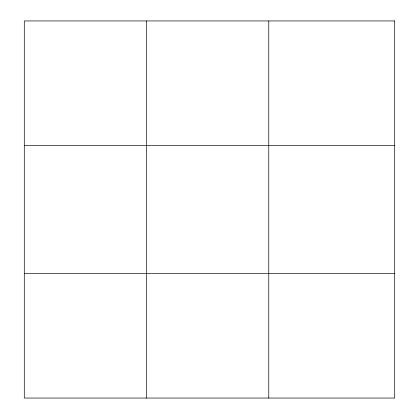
<?xml version="1.0" encoding="UTF-8"?>
<svg xmlns="http://www.w3.org/2000/svg" width="419" height="419" viewBox="0 0 419 419"><rect width="100%" height="100%" fill="white"/><g stroke="black" fill="none" stroke-linecap="round" stroke-linejoin="round"><path stroke-width="0.63" d="M146.53 20.95L146.53 398.05M268.768 20.95L268.768 398.05M24.292 145.393L394.708 145.393M24.292 273.607L394.708 273.607M394.708 20.95L394.708 398.05L24.292 398.05L24.292 20.95L394.708 20.95"/></g></svg>
